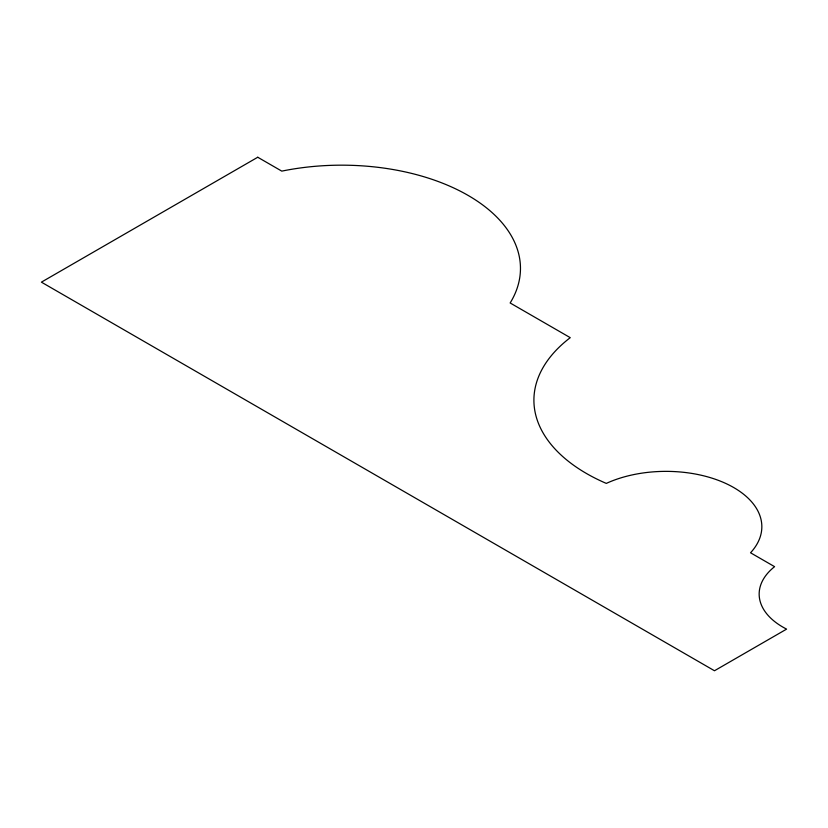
<?xml version="1.0" encoding="UTF-8"?>
<svg xmlns="http://www.w3.org/2000/svg" width="828" height="828" viewBox="0 0 828 828"><rect width="100%" height="100%" fill="white"/><g stroke="black" fill="none" stroke-linecap="round" stroke-linejoin="round"><path stroke-width="1.24" d="M257.746 157.248L41.4 282.151L714.481 670.752L786.6 629.114A80.813 46.658 0 0 1 774.584 566.662L750.541 552.783A95.862 55.352 0 0 0 727.357 484.194A95.862 55.352 0 0 0 606.313 483.397A179.572 103.676 0 0 1 570.254 337.669L510.151 302.976A178.827 103.252 0 0 0 468.089 195.408A178.827 103.252 0 0 0 281.789 171.127L257.746 157.248"/></g></svg>
